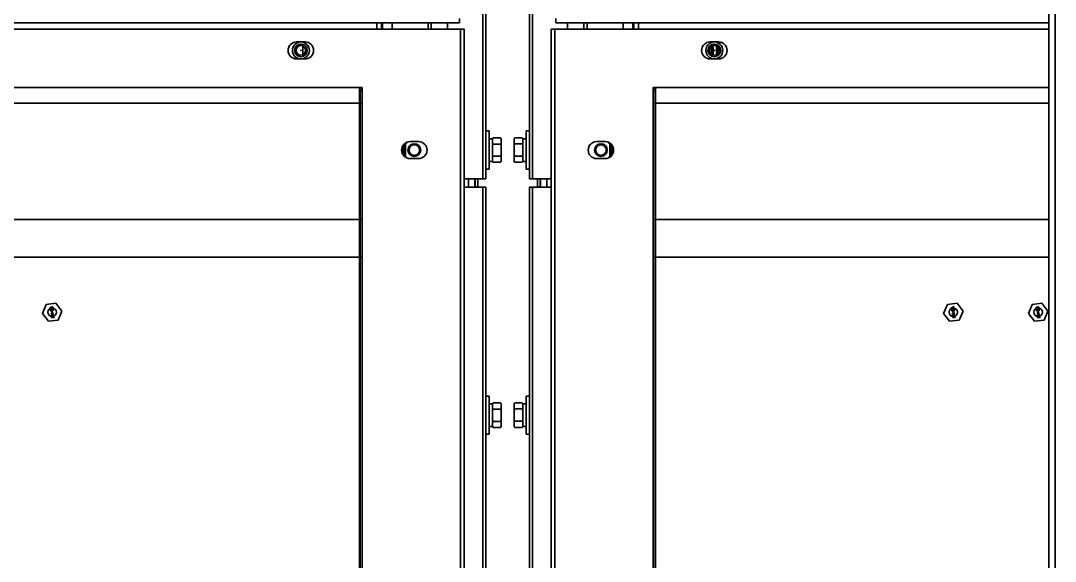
# Model space of a CAD drawing. Header units: millimetres. Extents: x 32496 to 166256, y 3504 to 23939.
# Drawn here: x 49594.7 to 50082.6, y 11801.6 to 12056.6 of the extents above; entities that cross this region are included whole.
import ezdxf

# ---------------------------------------------------------------- set-up
doc = ezdxf.new("R2010")
doc.units = ezdxf.units.MM
doc.layers.get('0').update_dxf_attribs({"lineweight": 35})

msp = doc.modelspace()

# ---------------------------------------------------------------- linework, layer by layer
at = {"linetype": 'Continuous'}
for p, q in [((50079.64, 13391.575), (50079.64, 10882.575)), ((50082.64, 13391.575), (50082.64, 10882.575)), ((49812.64, 11982.075), (49812.64, 12994.175)), ((49836.04, 12994.175), (49836.04, 11982.075)), ((49814.04, 12117.93), (49814.04, 11982.075)), ((49834.64, 11982.075), (49834.64, 12117.944)), ((49801.64, 12055.575), (49801.64, 12057.575)), ((49847.04, 12057.575), (49847.04, 12055.575)), ((49089.84, 12052.575), (49803.84, 12052.575)), ((49092.04, 12055.575), (49801.64, 12055.575)), ((49762.64, 12052.575), (49762.64, 12055.575)), ((49764.84, 12055.575), (49764.84, 12052.575)), ((49765.34, 12052.575), (49765.34, 12055.575)), ((49769.84, 12055.575), (49769.84, 12052.575)), ((49786.84, 12052.575), (49786.84, 12055.575)), ((49788.34, 12055.575), (49788.34, 12052.575)), ((49796.04, 12052.575), (49796.04, 12055.575)), ((49802.14, 11269.575), (49802.14, 12052.575)), ((49803.84, 12052.575), (49803.84, 11269.575)), ((49844.84, 12052.575), (50079.64, 12052.575)), ((49844.84, 11269.575), (49844.84, 12052.575)), ((49846.54, 12052.575), (49846.54, 11269.575)), ((49847.04, 12055.575), (50079.64, 12055.575)), ((49852.64, 12055.575), (49852.64, 12052.575)), ((49860.34, 12052.575), (49860.34, 12055.575)), ((49861.84, 12055.575), (49861.84, 12052.575)), ((49878.84, 12052.575), (49878.84, 12055.575)), ((49883.34, 12055.575), (49883.34, 12052.575)), ((49883.84, 12052.575), (49883.84, 12055.575)), ((49886.04, 12055.575), (49886.04, 12052.575)), ((49728.84, 12046.575), (49724.84, 12046.575)), ((49725.775, 12045.296), (49725.704, 12045.343)), ((49725.766, 12045.372), (49725.775, 12045.348)), ((49725.775, 12045.348), (49725.802, 12045.309)), ((49725.802, 12045.296), (49725.775, 12045.296)), ((49725.802, 12045.309), (49725.802, 12045.296)), ((49726.278, 12045.438), (49726.364, 12045.438)), ((49726.295, 12045.385), (49726.278, 12045.438)), ((49726.347, 12045.314), (49726.295, 12045.385)), ((49726.433, 12045.261), (49726.347, 12045.314)), ((49726.364, 12045.438), (49726.399, 12045.385)), ((49726.399, 12045.385), (49726.45, 12045.349)), ((49726.52, 12045.243), (49726.433, 12045.261)), ((49726.45, 12045.349), (49726.502, 12045.332)), ((49726.589, 12045.544), (49726.502, 12045.544)), ((49726.502, 12045.332), (49726.606, 12045.332)), ((49726.589, 12045.243), (49726.52, 12045.243)), ((49726.675, 12045.561), (49726.589, 12045.544)), ((49726.675, 12045.261), (49726.589, 12045.243)), ((49726.606, 12045.332), (49726.658, 12045.349)), ((49726.658, 12045.349), (49726.71, 12045.385)), ((49726.762, 12045.314), (49726.675, 12045.261)), ((49726.71, 12045.385), (49726.744, 12045.438)), ((49726.744, 12045.438), (49726.762, 12045.491)), ((49726.762, 12045.491), (49726.775, 12045.57)), ((49726.814, 12045.385), (49726.762, 12045.314)), ((49726.848, 12045.473), (49726.814, 12045.385)), ((49726.862, 12045.573), (49726.848, 12045.473)), ((49727.004, 12045.244), (49727.004, 12045.561)), ((49727.159, 12045.244), (49727.004, 12045.244)), ((49727.107, 12045.552), (49727.108, 12045.42)), ((49727.108, 12045.42), (49727.155, 12045.548)), ((49727.263, 12045.539), (49727.159, 12045.244)), ((49727.678, 12045.244), (49727.601, 12045.466)), ((49727.834, 12045.244), (49727.678, 12045.244)), ((49727.726, 12045.432), (49727.73, 12045.421)), ((49727.73, 12045.421), (49727.73, 12045.431)), ((49727.82, 12040.553), (49727.82, 12044.598)), ((49727.834, 12045.404), (49727.834, 12045.244)), ((49923.84, 12046.575), (49919.84, 12046.575)), ((49920.566, 12040.729), (49920.566, 12044.422)), ((49920.775, 12045.296), (49920.704, 12045.343)), ((49920.766, 12045.372), (49920.775, 12045.348)), ((49920.775, 12045.348), (49920.802, 12045.309)), ((49920.802, 12045.296), (49920.775, 12045.296)), ((49920.802, 12045.309), (49920.802, 12045.296)), ((49921.273, 12044.749), (49921.273, 12040.402)), ((49921.278, 12045.438), (49921.364, 12045.438)), ((49921.295, 12045.385), (49921.278, 12045.438)), ((49921.347, 12045.314), (49921.295, 12045.385)), ((49921.433, 12045.261), (49921.347, 12045.314)), ((49921.364, 12045.438), (49921.399, 12045.385)), ((49921.399, 12045.385), (49921.45, 12045.349)), ((49921.52, 12045.243), (49921.433, 12045.261)), ((49921.45, 12045.349), (49921.502, 12045.332)), ((49921.589, 12045.544), (49921.502, 12045.544)), ((49921.502, 12045.332), (49921.606, 12045.332)), ((49921.589, 12045.243), (49921.52, 12045.243)), ((49921.675, 12045.561), (49921.589, 12045.544)), ((49921.675, 12045.261), (49921.589, 12045.243)), ((49921.606, 12045.332), (49921.658, 12045.349)), ((49921.658, 12045.349), (49921.71, 12045.385)), ((49921.762, 12045.314), (49921.675, 12045.261)), ((49921.71, 12045.385), (49921.744, 12045.438)), ((49921.744, 12045.438), (49921.762, 12045.491)), ((49921.762, 12045.491), (49921.775, 12045.57)), ((49921.814, 12045.385), (49921.762, 12045.314)), ((49921.848, 12045.473), (49921.814, 12045.385)), ((49921.862, 12045.573), (49921.848, 12045.473)), ((49922.004, 12045.244), (49922.004, 12045.561)), ((49922.159, 12045.244), (49922.004, 12045.244)), ((49922.107, 12045.552), (49922.108, 12045.42)), ((49922.108, 12045.42), (49922.155, 12045.548)), ((49922.263, 12045.539), (49922.159, 12045.244)), ((49922.678, 12045.244), (49922.601, 12045.466)), ((49922.834, 12045.244), (49922.678, 12045.244)), ((49922.726, 12045.432), (49922.73, 12045.421)), ((49922.73, 12045.421), (49922.73, 12045.431)), ((49922.808, 12040.548), (49922.808, 12044.603)), ((49922.834, 12045.404), (49922.834, 12045.244)), ((49922.95, 12044.523), (49922.95, 12040.628)), ((49923.335, 12044.244), (49923.335, 12040.907)), ((49724.84, 12038.575), (49728.84, 12038.575)), ((49919.84, 12038.575), (49923.84, 12038.575)), ((49139.14, 12025.075), (49754.54, 12025.075)), ((49754.54, 12025.075), (49755.74, 12025.075)), ((49754.54, 11555.075), (49754.54, 12025.075)), ((49755.74, 12023.876), (49754.74, 12023.876)), ((49754.74, 11555.075), (49754.74, 12023.875)), ((49755.74, 12025.075), (49755.74, 12023.875)), ((49755.74, 11555.075), (49755.74, 12023.875)), ((49892.94, 12025.075), (49894.14, 12025.075)), ((49892.94, 12023.875), (49892.94, 12025.075)), ((49893.94, 12023.876), (49892.94, 12023.876)), ((49892.94, 12023.875), (49892.94, 11555.075)), ((49893.94, 11555.075), (49893.94, 12023.875)), ((49894.14, 12025.075), (50079.64, 12025.075)), ((49894.14, 12025.075), (49894.14, 11555.075)), ((49754.54, 12017.753), (49139.14, 12017.753)), ((49755.74, 12017.753), (49754.74, 12017.753)), ((49893.94, 12017.753), (49892.94, 12017.753)), ((50079.64, 12017.753), (49894.14, 12017.753)), ((49754.74, 12005.075), (49754.54, 12005.075)), ((49754.54, 12005.075), (49754.74, 12005.075)), ((49754.74, 12004.875), (49754.54, 12004.875)), ((49814.04, 12004.575), (49815.64, 12004.575)), ((49815.64, 11986.575), (49815.64, 12004.575)), ((49834.64, 12004.575), (49833.04, 12004.575)), ((49833.04, 12004.575), (49833.04, 11986.575)), ((49894.14, 12005.075), (49893.94, 12005.075)), ((49894.14, 12005.075), (49893.94, 12005.075)), ((49894.14, 12004.875), (49893.94, 12004.875)), ((49775.721, 11998.559), (49775.69, 11998.568)), ((49775.721, 11998.559), (49776.141, 11998.288)), ((49782.34, 11999.575), (49778.34, 11999.575)), ((49815.64, 12000.925), (49817.24, 12000.925)), ((49817.24, 12001.049), (49817.511, 12001.32)), ((49817.24, 11990.102), (49817.24, 12001.049)), ((49817.54, 12001.349), (49820.94, 12001.349)), ((49821.24, 12001.049), (49820.969, 12001.32)), ((49821.24, 11990.102), (49821.24, 12001.049)), ((49827.44, 12001.049), (49827.74, 12001.349)), ((49827.44, 11990.102), (49827.44, 12001.049)), ((49831.14, 12001.349), (49827.74, 12001.349)), ((49831.14, 11998.462), (49827.74, 11998.462)), ((49831.44, 12001.049), (49831.14, 12001.349)), ((49831.44, 11990.102), (49831.44, 12001.049)), ((49833.04, 12000.925), (49831.44, 12000.925)), ((49870.34, 11999.575), (49866.34, 11999.575)), ((49872.538, 11998.288), (49872.958, 11998.559)), ((49872.99, 11998.568), (49872.958, 11998.559)), ((49894.14, 11999.075), (49893.94, 11999.075)), ((49774.59, 11996.938), (49774.59, 11994.213)), ((49774.717, 11996.356), (49774.616, 11996.467)), ((49774.616, 11994.684), (49774.717, 11994.795)), ((49774.755, 11995.575), (49774.755, 11995.582)), ((49775.56, 11998.312), (49775.641, 11998.288)), ((49775.562, 11997.836), (49775.562, 11993.315)), ((49776.141, 11998.288), (49775.641, 11998.288)), ((49775.641, 11992.863), (49775.641, 11998.288)), ((49776.141, 11998.288), (49776.141, 11992.863)), ((49817.54, 11998.418), (49820.94, 11998.418)), ((49873.038, 11998.288), (49872.538, 11998.288)), ((49872.538, 11992.863), (49872.538, 11998.288)), ((49873.038, 11998.288), (49873.12, 11998.312)), ((49873.038, 11998.288), (49873.038, 11992.863)), ((49873.117, 11993.315), (49873.117, 11997.836)), ((49873.925, 11995.575), (49873.925, 11995.569)), ((49874.063, 11996.467), (49873.963, 11996.356)), ((49873.963, 11994.795), (49874.063, 11994.684)), ((49874.09, 11994.213), (49874.09, 11996.938)), ((49775.641, 11992.863), (49775.56, 11992.839)), ((49775.641, 11992.863), (49776.141, 11992.863)), ((49775.689, 11992.583), (49775.721, 11992.592)), ((49776.141, 11992.863), (49775.721, 11992.592)), ((49778.34, 11991.575), (49782.34, 11991.575)), ((49815.64, 11990.225), (49817.24, 11990.225)), ((49817.24, 11990.102), (49817.511, 11989.831)), ((49817.54, 11989.802), (49817.511, 11989.831)), ((49817.54, 11992.644), (49820.94, 11992.644)), ((49817.54, 11989.802), (49820.94, 11989.802)), ((49820.94, 11989.802), (49820.969, 11989.831)), ((49821.24, 11990.102), (49820.969, 11989.831)), ((49827.44, 11990.102), (49827.74, 11989.802)), ((49831.14, 11992.689), (49827.74, 11992.689)), ((49831.14, 11989.802), (49827.74, 11989.802)), ((49831.44, 11990.102), (49831.14, 11989.802)), ((49833.04, 11990.225), (49831.44, 11990.225)), ((49866.34, 11991.575), (49870.34, 11991.575)), ((49872.538, 11992.863), (49873.038, 11992.863)), ((49872.958, 11992.592), (49872.538, 11992.863)), ((49872.958, 11992.592), (49872.99, 11992.583)), ((49873.12, 11992.839), (49873.038, 11992.863)), ((49814.04, 11986.575), (49815.64, 11986.575)), ((49834.64, 11986.575), (49833.04, 11986.575)), ((49803.84, 11982.075), (49814.04, 11982.075)), ((49805.84, 11978.075), (49805.84, 11982.075)), ((49808.84, 11982.075), (49808.84, 11978.075)), ((49809.04, 11982.075), (49809.04, 11978.275)), ((49810.24, 11982.075), (49810.24, 11978.275)), ((49834.64, 11982.075), (49844.84, 11982.075)), ((49838.44, 11978.275), (49838.44, 11982.075)), ((49839.64, 11978.275), (49839.64, 11982.075)), ((49839.84, 11978.075), (49839.84, 11982.075)), ((49842.84, 11982.075), (49842.84, 11978.075)), ((49803.84, 11978.075), (49814.04, 11978.075)), ((49810.24, 11978.275), (49809.04, 11978.275)), ((49812.64, 11264.075), (49812.64, 11978.075)), ((49814.04, 11978.075), (49814.04, 11873.194)), ((49834.64, 11978.075), (49844.84, 11978.075)), ((49834.64, 11873.206), (49834.64, 11978.075)), ((49836.04, 11978.075), (49836.04, 11264.075)), ((49838.44, 11978.275), (49839.64, 11978.275)), ((49139.14, 11962.753), (49754.54, 11962.753)), ((49754.74, 11962.753), (49755.74, 11962.753)), ((49892.94, 11962.753), (49893.94, 11962.753)), ((49894.14, 11962.753), (50079.64, 11962.753)), ((49754.54, 11945.075), (49139.14, 11945.075)), ((49755.74, 11945.075), (49754.74, 11945.075)), ((49893.94, 11945.075), (49892.94, 11945.075)), ((50079.64, 11945.075), (49894.14, 11945.075)), ((49894.14, 11944.075), (49893.94, 11944.075)), ((49604.957, 11918.498), (49606.748, 11922.755)), ((49611.331, 11923.333), (49606.748, 11922.755)), ((49608.629, 11921.506), (49608.755, 11921.522)), ((49608.735, 11920.662), (49608.629, 11921.506)), ((49609.394, 11920.745), (49608.735, 11920.662)), ((49608.755, 11921.522), (49608.846, 11920.802)), ((49608.846, 11920.802), (49609.251, 11920.853)), ((49608.94, 11920.461), (49608.852, 11920.349)), ((49609.039, 11920.499), (49608.94, 11920.461)), ((49609.039, 11920.499), (49609.089, 11920.505)), ((49609.194, 11920.493), (49609.089, 11920.505)), ((49609.11, 11921.365), (49609.1, 11921.237)), ((49609.119, 11921.089), (49609.1, 11921.237)), ((49609.17, 11921.498), (49609.11, 11921.365)), ((49609.119, 11921.089), (49609.16, 11920.968)), ((49609.16, 11920.968), (49609.251, 11920.853)), ((49609.262, 11921.585), (49609.17, 11921.498)), ((49609.276, 11920.453), (49609.194, 11920.493)), ((49609.227, 11921.253), (49609.24, 11921.356)), ((49609.227, 11921.253), (49609.245, 11921.105)), ((49609.24, 11921.356), (49609.281, 11921.437)), ((49609.283, 11921.009), (49609.245, 11921.105)), ((49609.382, 11921.651), (49609.262, 11921.585)), ((49609.911, 11919.903), (49609.276, 11920.453)), ((49609.281, 11921.437), (49609.351, 11921.496)), ((49609.372, 11920.919), (49609.283, 11921.009)), ((49609.351, 11921.496), (49609.423, 11921.53)), ((49609.372, 11920.919), (49609.394, 11920.745)), ((49609.382, 11921.651), (49609.484, 11921.664)), ((49609.474, 11921.537), (49609.423, 11921.53)), ((49609.474, 11921.537), (49609.553, 11921.521)), ((49609.617, 11921.63), (49609.484, 11921.664)), ((49609.553, 11921.521), (49609.635, 11921.481)), ((49609.698, 11920.985), (49609.603, 11920.923)), ((49609.622, 11920.774), (49609.603, 11920.923)), ((49609.727, 11921.569), (49609.617, 11921.63)), ((49609.622, 11920.774), (49609.717, 11920.836)), ((49609.635, 11921.481), (49609.695, 11921.413)), ((49609.695, 11921.413), (49609.733, 11921.317)), ((49609.739, 11921.066), (49609.698, 11920.985)), ((49609.717, 11920.836), (49609.809, 11920.924)), ((49609.819, 11921.454), (49609.727, 11921.569)), ((49609.752, 11921.168), (49609.733, 11921.317)), ((49609.752, 11921.168), (49609.739, 11921.066)), ((49609.809, 11920.924), (49609.869, 11921.057)), ((49609.86, 11921.333), (49609.819, 11921.454)), ((49609.824, 11920.598), (49609.951, 11920.614)), ((49609.911, 11919.903), (49609.824, 11920.598)), ((49609.86, 11921.333), (49609.879, 11921.184)), ((49609.869, 11921.057), (49609.879, 11921.184)), ((49609.951, 11920.614), (49610.063, 11919.721)), ((49611.331, 11923.333), (49614.122, 11919.653)), ((50029.957, 11918.498), (50031.748, 11922.755)), ((50036.331, 11923.333), (50031.748, 11922.755)), ((50033.629, 11921.506), (50033.755, 11921.522)), ((50033.735, 11920.662), (50033.629, 11921.506)), ((50034.394, 11920.745), (50033.735, 11920.662)), ((50033.755, 11921.522), (50033.846, 11920.802)), ((50033.846, 11920.802), (50034.251, 11920.853)), ((50033.94, 11920.461), (50033.852, 11920.349)), ((50034.039, 11920.499), (50033.94, 11920.461)), ((50034.039, 11920.499), (50034.089, 11920.505)), ((50034.194, 11920.493), (50034.089, 11920.505)), ((50034.11, 11921.365), (50034.1, 11921.237)), ((50034.119, 11921.089), (50034.1, 11921.237)), ((50034.17, 11921.498), (50034.11, 11921.365)), ((50034.119, 11921.089), (50034.16, 11920.968)), ((50034.16, 11920.968), (50034.251, 11920.853)), ((50034.262, 11921.585), (50034.17, 11921.498)), ((50034.276, 11920.453), (50034.194, 11920.493)), ((50034.227, 11921.253), (50034.24, 11921.356)), ((50034.227, 11921.253), (50034.245, 11921.105)), ((50034.24, 11921.356), (50034.281, 11921.437)), ((50034.283, 11921.009), (50034.245, 11921.105)), ((50034.382, 11921.651), (50034.262, 11921.585)), ((50034.911, 11919.903), (50034.276, 11920.453)), ((50034.281, 11921.437), (50034.351, 11921.496)), ((50034.372, 11920.919), (50034.283, 11921.009)), ((50034.351, 11921.496), (50034.423, 11921.53)), ((50034.372, 11920.919), (50034.394, 11920.745)), ((50034.382, 11921.651), (50034.484, 11921.664)), ((50034.474, 11921.537), (50034.423, 11921.53)), ((50034.474, 11921.537), (50034.553, 11921.521)), ((50034.617, 11921.63), (50034.484, 11921.664)), ((50034.553, 11921.521), (50034.635, 11921.481)), ((50034.698, 11920.985), (50034.603, 11920.923)), ((50034.622, 11920.774), (50034.603, 11920.923)), ((50034.727, 11921.569), (50034.617, 11921.63)), ((50034.622, 11920.774), (50034.717, 11920.836)), ((50034.635, 11921.481), (50034.695, 11921.413)), ((50034.695, 11921.413), (50034.733, 11921.317)), ((50034.739, 11921.066), (50034.698, 11920.985)), ((50034.717, 11920.836), (50034.809, 11920.924)), ((50034.819, 11921.454), (50034.727, 11921.569)), ((50034.752, 11921.168), (50034.733, 11921.317)), ((50034.752, 11921.168), (50034.739, 11921.066)), ((50034.809, 11920.924), (50034.869, 11921.057)), ((50034.86, 11921.333), (50034.819, 11921.454)), ((50034.824, 11920.598), (50034.951, 11920.614)), ((50034.911, 11919.903), (50034.824, 11920.598)), ((50034.86, 11921.333), (50034.879, 11921.184)), ((50034.869, 11921.057), (50034.879, 11921.184)), ((50034.951, 11920.614), (50035.063, 11919.721)), ((50036.331, 11923.333), (50039.122, 11919.653)), ((50069.957, 11918.498), (50071.748, 11922.755)), ((50076.331, 11923.333), (50071.748, 11922.755)), ((50073.629, 11921.506), (50073.755, 11921.522)), ((50073.735, 11920.662), (50073.629, 11921.506)), ((50074.394, 11920.745), (50073.735, 11920.662)), ((50073.755, 11921.522), (50073.846, 11920.802)), ((50073.846, 11920.802), (50074.251, 11920.853)), ((50073.94, 11920.461), (50073.852, 11920.349)), ((50074.039, 11920.499), (50073.94, 11920.461)), ((50074.039, 11920.499), (50074.089, 11920.505)), ((50074.194, 11920.493), (50074.089, 11920.505)), ((50074.11, 11921.365), (50074.1, 11921.237)), ((50074.119, 11921.089), (50074.1, 11921.237)), ((50074.17, 11921.498), (50074.11, 11921.365)), ((50074.119, 11921.089), (50074.16, 11920.968)), ((50074.16, 11920.968), (50074.251, 11920.853)), ((50074.262, 11921.585), (50074.17, 11921.498)), ((50074.276, 11920.453), (50074.194, 11920.493)), ((50074.227, 11921.253), (50074.24, 11921.356)), ((50074.227, 11921.253), (50074.245, 11921.105)), ((50074.24, 11921.356), (50074.281, 11921.437)), ((50074.283, 11921.009), (50074.245, 11921.105)), ((50074.382, 11921.651), (50074.262, 11921.585)), ((50074.911, 11919.903), (50074.276, 11920.453)), ((50074.281, 11921.437), (50074.351, 11921.496)), ((50074.372, 11920.919), (50074.283, 11921.009)), ((50074.351, 11921.496), (50074.423, 11921.53)), ((50074.372, 11920.919), (50074.394, 11920.745)), ((50074.382, 11921.651), (50074.484, 11921.664)), ((50074.474, 11921.537), (50074.423, 11921.53)), ((50074.474, 11921.537), (50074.553, 11921.521)), ((50074.617, 11921.63), (50074.484, 11921.664)), ((50074.553, 11921.521), (50074.635, 11921.481)), ((50074.698, 11920.985), (50074.603, 11920.923)), ((50074.622, 11920.774), (50074.603, 11920.923)), ((50074.727, 11921.569), (50074.617, 11921.63)), ((50074.622, 11920.774), (50074.717, 11920.836)), ((50074.635, 11921.481), (50074.695, 11921.413)), ((50074.695, 11921.413), (50074.733, 11921.317)), ((50074.739, 11921.066), (50074.698, 11920.985)), ((50074.717, 11920.836), (50074.809, 11920.924)), ((50074.819, 11921.454), (50074.727, 11921.569)), ((50074.752, 11921.168), (50074.733, 11921.317)), ((50074.752, 11921.168), (50074.739, 11921.066)), ((50074.809, 11920.924), (50074.869, 11921.057)), ((50074.86, 11921.333), (50074.819, 11921.454)), ((50074.824, 11920.598), (50074.951, 11920.614)), ((50074.911, 11919.903), (50074.824, 11920.598)), ((50074.86, 11921.333), (50074.879, 11921.184)), ((50074.869, 11921.057), (50074.879, 11921.184)), ((50074.951, 11920.614), (50075.063, 11919.721)), ((50076.331, 11923.333), (50079.122, 11919.653)), ((49607.749, 11914.818), (49604.957, 11918.498)), ((49608.814, 11920.244), (49608.807, 11920.092)), ((49608.819, 11919.993), (49608.807, 11920.092)), ((49608.852, 11920.349), (49608.814, 11920.244)), ((49608.819, 11919.993), (49608.867, 11919.822)), ((49608.867, 11919.822), (49608.93, 11919.729)), ((49608.93, 11919.729), (49609.044, 11919.643)), ((49608.937, 11920.083), (49608.946, 11920.21)), ((49608.937, 11920.083), (49608.949, 11919.984)), ((49608.946, 11920.21), (49608.988, 11920.291)), ((49608.99, 11919.863), (49608.949, 11919.984)), ((49608.988, 11920.291), (49609.057, 11920.35)), ((49609.05, 11919.795), (49608.99, 11919.863)), ((49608.998, 11918.579), (49609.682, 11918.665)), ((49609.016, 11918.43), (49608.998, 11918.579)), ((49609.016, 11918.43), (49609.775, 11917.921)), ((49609.044, 11919.643), (49609.148, 11919.631)), ((49609.132, 11919.755), (49609.05, 11919.795)), ((49609.108, 11920.357), (49609.057, 11920.35)), ((49609.108, 11920.357), (49609.216, 11920.32)), ((49609.116, 11917.636), (49610.307, 11917.786)), ((49609.145, 11917.413), (49609.116, 11917.636)), ((49609.132, 11919.755), (49609.148, 11919.631)), ((49609.145, 11917.413), (49610.255, 11917.175)), ((49609.216, 11920.32), (49609.937, 11919.705)), ((49609.7, 11918.516), (49609.219, 11918.456)), ((49609.753, 11918.095), (49609.219, 11918.456)), ((49610.255, 11917.175), (49609.238, 11916.669)), ((49609.266, 11916.446), (49609.238, 11916.669)), ((49610.457, 11916.596), (49609.266, 11916.446)), ((49609.271, 11919.268), (49609.448, 11919.291)), ((49609.277, 11919.219), (49609.271, 11919.268)), ((49609.455, 11919.241), (49609.277, 11919.219)), ((49609.328, 11919.427), (49609.306, 11919.399)), ((49609.306, 11919.399), (49609.448, 11919.291)), ((49609.499, 11919.297), (49609.328, 11919.427)), ((49609.455, 11919.241), (49609.344, 11919.101)), ((49609.344, 11919.101), (49609.372, 11919.08)), ((49609.372, 11919.08), (49609.505, 11919.248)), ((49610.326, 11917.637), (49609.388, 11917.519)), ((49610.369, 11917.29), (49609.388, 11917.519)), ((49609.632, 11919.465), (49609.499, 11919.297)), ((49609.501, 11916.626), (49610.395, 11917.092)), ((49609.501, 11916.626), (49610.438, 11916.745)), ((49609.505, 11919.248), (49609.676, 11919.118)), ((49609.55, 11919.304), (49609.661, 11919.443)), ((49609.55, 11919.304), (49609.727, 11919.326)), ((49609.733, 11919.276), (49609.556, 11919.254)), ((49609.698, 11919.146), (49609.556, 11919.254)), ((49609.661, 11919.443), (49609.632, 11919.465)), ((49609.65, 11918.913), (49609.802, 11918.932)), ((49609.682, 11918.665), (49609.65, 11918.913)), ((49609.676, 11919.118), (49609.698, 11919.146)), ((49609.753, 11918.095), (49609.7, 11918.516)), ((49609.727, 11919.326), (49609.733, 11919.276)), ((49609.927, 11917.94), (49609.775, 11917.921)), ((49609.802, 11918.932), (49609.834, 11918.684)), ((49609.834, 11918.684), (49610.188, 11918.729)), ((49610.207, 11918.58), (49609.852, 11918.535)), ((49609.852, 11918.535), (49609.927, 11917.94)), ((49610.063, 11919.721), (49609.937, 11919.705)), ((49610.188, 11918.729), (49610.207, 11918.58)), ((49610.307, 11917.786), (49610.326, 11917.637)), ((49610.369, 11917.29), (49610.395, 11917.092)), ((49610.438, 11916.745), (49610.457, 11916.596)), ((49614.122, 11919.653), (49612.331, 11915.396)), ((50032.749, 11914.818), (50029.957, 11918.498)), ((50033.814, 11920.244), (50033.807, 11920.092)), ((50033.819, 11919.993), (50033.807, 11920.092)), ((50033.852, 11920.349), (50033.814, 11920.244)), ((50033.819, 11919.993), (50033.867, 11919.822)), ((50033.867, 11919.822), (50033.93, 11919.729)), ((50033.93, 11919.729), (50034.044, 11919.643)), ((50033.937, 11920.083), (50033.946, 11920.21)), ((50033.937, 11920.083), (50033.949, 11919.984)), ((50033.946, 11920.21), (50033.988, 11920.291)), ((50033.99, 11919.863), (50033.949, 11919.984)), ((50033.988, 11920.291), (50034.057, 11920.35)), ((50034.05, 11919.795), (50033.99, 11919.863)), ((50033.998, 11918.579), (50034.682, 11918.665)), ((50034.016, 11918.43), (50033.998, 11918.579)), ((50034.016, 11918.43), (50034.775, 11917.921)), ((50034.044, 11919.643), (50034.148, 11919.631)), ((50034.132, 11919.755), (50034.05, 11919.795)), ((50034.108, 11920.357), (50034.057, 11920.35)), ((50034.108, 11920.357), (50034.216, 11920.32)), ((50034.116, 11917.636), (50035.307, 11917.786)), ((50034.145, 11917.413), (50034.116, 11917.636)), ((50034.132, 11919.755), (50034.148, 11919.631)), ((50034.145, 11917.413), (50035.255, 11917.175)), ((50034.216, 11920.32), (50034.937, 11919.705)), ((50034.7, 11918.516), (50034.219, 11918.456)), ((50034.753, 11918.095), (50034.219, 11918.456)), ((50035.255, 11917.175), (50034.238, 11916.669)), ((50034.266, 11916.446), (50034.238, 11916.669)), ((50035.457, 11916.596), (50034.266, 11916.446)), ((50034.271, 11919.268), (50034.448, 11919.291)), ((50034.277, 11919.219), (50034.271, 11919.268)), ((50034.455, 11919.241), (50034.277, 11919.219)), ((50034.328, 11919.427), (50034.306, 11919.399)), ((50034.306, 11919.399), (50034.448, 11919.291)), ((50034.499, 11919.297), (50034.328, 11919.427)), ((50034.455, 11919.241), (50034.344, 11919.101)), ((50034.344, 11919.101), (50034.372, 11919.08)), ((50034.372, 11919.08), (50034.505, 11919.248)), ((50035.326, 11917.637), (50034.388, 11917.519)), ((50035.369, 11917.29), (50034.388, 11917.519)), ((50034.632, 11919.465), (50034.499, 11919.297)), ((50034.501, 11916.626), (50035.395, 11917.092)), ((50034.501, 11916.626), (50035.438, 11916.745)), ((50034.505, 11919.248), (50034.676, 11919.118)), ((50034.55, 11919.304), (50034.661, 11919.443)), ((50034.55, 11919.304), (50034.727, 11919.326)), ((50034.733, 11919.276), (50034.556, 11919.254)), ((50034.698, 11919.146), (50034.556, 11919.254)), ((50034.661, 11919.443), (50034.632, 11919.465)), ((50034.65, 11918.913), (50034.802, 11918.932)), ((50034.682, 11918.665), (50034.65, 11918.913)), ((50034.676, 11919.118), (50034.698, 11919.146)), ((50034.753, 11918.095), (50034.7, 11918.516)), ((50034.727, 11919.326), (50034.733, 11919.276)), ((50034.927, 11917.94), (50034.775, 11917.921)), ((50034.802, 11918.932), (50034.834, 11918.684)), ((50034.834, 11918.684), (50035.188, 11918.729)), ((50035.207, 11918.58), (50034.852, 11918.535)), ((50034.852, 11918.535), (50034.927, 11917.94)), ((50035.063, 11919.721), (50034.937, 11919.705)), ((50035.188, 11918.729), (50035.207, 11918.58)), ((50035.307, 11917.786), (50035.326, 11917.637)), ((50035.369, 11917.29), (50035.395, 11917.092)), ((50035.438, 11916.745), (50035.457, 11916.596)), ((50039.122, 11919.653), (50037.331, 11915.396)), ((50072.749, 11914.818), (50069.957, 11918.498)), ((50073.814, 11920.244), (50073.807, 11920.092)), ((50073.819, 11919.993), (50073.807, 11920.092)), ((50073.852, 11920.349), (50073.814, 11920.244)), ((50073.819, 11919.993), (50073.867, 11919.822)), ((50073.867, 11919.822), (50073.93, 11919.729)), ((50073.93, 11919.729), (50074.044, 11919.643)), ((50073.937, 11920.083), (50073.946, 11920.21)), ((50073.937, 11920.083), (50073.949, 11919.984)), ((50073.946, 11920.21), (50073.988, 11920.291)), ((50073.99, 11919.863), (50073.949, 11919.984)), ((50073.988, 11920.291), (50074.057, 11920.35)), ((50074.05, 11919.795), (50073.99, 11919.863)), ((50073.998, 11918.579), (50074.682, 11918.665)), ((50074.016, 11918.43), (50073.998, 11918.579)), ((50074.016, 11918.43), (50074.775, 11917.921)), ((50074.044, 11919.643), (50074.148, 11919.631)), ((50074.132, 11919.755), (50074.05, 11919.795)), ((50074.108, 11920.357), (50074.057, 11920.35)), ((50074.108, 11920.357), (50074.216, 11920.32)), ((50074.116, 11917.636), (50075.307, 11917.786)), ((50074.145, 11917.413), (50074.116, 11917.636)), ((50074.132, 11919.755), (50074.148, 11919.631)), ((50074.145, 11917.413), (50075.255, 11917.175)), ((50074.216, 11920.32), (50074.937, 11919.705)), ((50074.7, 11918.516), (50074.219, 11918.456)), ((50074.753, 11918.095), (50074.219, 11918.456)), ((50075.255, 11917.175), (50074.238, 11916.669)), ((50074.266, 11916.446), (50074.238, 11916.669)), ((50075.457, 11916.596), (50074.266, 11916.446)), ((50074.271, 11919.268), (50074.448, 11919.291)), ((50074.277, 11919.219), (50074.271, 11919.268)), ((50074.455, 11919.241), (50074.277, 11919.219)), ((50074.328, 11919.427), (50074.306, 11919.399)), ((50074.306, 11919.399), (50074.448, 11919.291)), ((50074.499, 11919.297), (50074.328, 11919.427)), ((50074.455, 11919.241), (50074.344, 11919.101)), ((50074.344, 11919.101), (50074.372, 11919.08)), ((50074.372, 11919.08), (50074.505, 11919.248)), ((50075.326, 11917.637), (50074.388, 11917.519)), ((50075.369, 11917.29), (50074.388, 11917.519)), ((50074.632, 11919.465), (50074.499, 11919.297)), ((50074.501, 11916.626), (50075.395, 11917.092)), ((50074.501, 11916.626), (50075.438, 11916.745)), ((50074.505, 11919.248), (50074.676, 11919.118)), ((50074.55, 11919.304), (50074.661, 11919.443)), ((50074.55, 11919.304), (50074.727, 11919.326)), ((50074.733, 11919.276), (50074.556, 11919.254)), ((50074.698, 11919.146), (50074.556, 11919.254)), ((50074.661, 11919.443), (50074.632, 11919.465)), ((50074.65, 11918.913), (50074.802, 11918.932)), ((50074.682, 11918.665), (50074.65, 11918.913)), ((50074.676, 11919.118), (50074.698, 11919.146)), ((50074.753, 11918.095), (50074.7, 11918.516)), ((50074.727, 11919.326), (50074.733, 11919.276)), ((50074.927, 11917.94), (50074.775, 11917.921)), ((50074.802, 11918.932), (50074.834, 11918.684)), ((50074.834, 11918.684), (50075.188, 11918.729)), ((50075.207, 11918.58), (50074.852, 11918.535)), ((50074.852, 11918.535), (50074.927, 11917.94)), ((50075.063, 11919.721), (50074.937, 11919.705)), ((50075.188, 11918.729), (50075.207, 11918.58)), ((50075.307, 11917.786), (50075.326, 11917.637)), ((50075.369, 11917.29), (50075.395, 11917.092)), ((50075.438, 11916.745), (50075.457, 11916.596)), ((50079.122, 11919.653), (50077.331, 11915.396)), ((49607.749, 11914.818), (49612.331, 11915.396)), ((50032.749, 11914.818), (50037.331, 11915.396)), ((50072.749, 11914.818), (50077.331, 11915.396)), ((49754.54, 11898.986), (49754.74, 11898.986)), ((49754.54, 11897.947), (49754.74, 11897.947)), ((49893.94, 11898.986), (49894.14, 11898.986)), ((49893.94, 11897.947), (49894.14, 11897.947)), ((49814.04, 11879.575), (49815.64, 11879.575)), ((49815.64, 11861.575), (49815.64, 11879.575)), ((49834.64, 11879.575), (49833.04, 11879.575)), ((49833.04, 11879.575), (49833.04, 11861.575)), ((49814.04, 11873.194), (49814.04, 11867.93)), ((49815.64, 11875.925), (49817.24, 11875.925)), ((49817.24, 11876.049), (49817.511, 11876.32)), ((49817.24, 11865.102), (49817.24, 11876.049)), ((49817.54, 11876.349), (49820.94, 11876.349)), ((49817.54, 11873.418), (49820.94, 11873.418)), ((49821.24, 11876.049), (49820.969, 11876.32)), ((49821.24, 11865.102), (49821.24, 11876.049)), ((49827.44, 11876.049), (49827.74, 11876.349)), ((49827.44, 11865.102), (49827.44, 11876.049)), ((49831.14, 11876.349), (49827.74, 11876.349)), ((49831.14, 11873.462), (49827.74, 11873.462)), ((49831.44, 11876.049), (49831.14, 11876.349)), ((49831.44, 11865.102), (49831.44, 11876.049)), ((49833.04, 11875.925), (49831.44, 11875.925)), ((49834.64, 11867.944), (49834.64, 11873.206)), ((49814.04, 11867.93), (49814.04, 11623.194)), ((49817.54, 11867.644), (49820.94, 11867.644)), ((49831.14, 11867.689), (49827.74, 11867.689)), ((49834.64, 11623.206), (49834.64, 11867.944)), ((49815.64, 11865.225), (49817.24, 11865.225)), ((49817.24, 11865.102), (49817.511, 11864.831)), ((49817.54, 11864.802), (49817.511, 11864.831)), ((49817.54, 11864.802), (49820.94, 11864.802)), ((49820.94, 11864.802), (49820.969, 11864.831)), ((49821.24, 11865.102), (49820.969, 11864.831)), ((49827.44, 11865.102), (49827.74, 11864.802)), ((49831.14, 11864.802), (49827.74, 11864.802)), ((49831.44, 11865.102), (49831.14, 11864.802)), ((49833.04, 11865.225), (49831.44, 11865.225)), ((49814.04, 11861.575), (49815.64, 11861.575)), ((49834.64, 11861.575), (49833.04, 11861.575))]:
    msp.add_line(p, q, dxfattribs=at)
for points in [[(49774.717, 11996.356), (49774.683, 11996.393), (49774.65, 11996.43), (49774.616, 11996.467)], [(49774.616, 11994.684), (49774.65, 11994.721), (49774.683, 11994.758), (49774.717, 11994.795)], [(49874.063, 11996.467), (49874.03, 11996.43), (49873.996, 11996.393), (49873.963, 11996.356)], [(49873.963, 11994.795), (49873.996, 11994.758), (49874.03, 11994.721), (49874.063, 11994.684)]]:
    msp.add_lwpolyline(points, dxfattribs=at)
for centre, radius in [((49726.84, 12042.575), 4), ((49726.84, 12042.575), 3), ((49726.84, 12042.575), 2.25), ((49726.84, 12042.575), 0.1), ((49921.84, 12042.575), 4), ((49921.84, 12042.575), 3), ((49921.84, 12042.575), 2.25), ((49921.84, 12042.575), 0.1), ((49780.34, 11995.575), 3), ((49868.34, 11995.575), 3), ((49780.34, 11995.575), 2.5), ((49868.34, 11995.575), 2.5), ((49609.54, 11919.075), 2), ((50034.54, 11919.075), 2), ((50074.54, 11919.075), 2)]:
    msp.add_circle(centre, radius, dxfattribs=at)
for centre, radius, start, end in [((49724.84, 12042.575), 4, 90, 270), ((49728.84, 12042.575), 4, 270, 90), ((49919.84, 12042.575), 4, 90, 270), ((49923.84, 12042.575), 4, 270, 90), ((49754.54, 12023.875), 1.2, 0, 90), ((49754.54, 12023.875), 0.2, 0, 90), ((49894.14, 12023.875), 1.2, 90, 180), ((49894.14, 12023.875), 0.2, 90, 180), ((49778.34, 11995.575), 4, 90, 270), ((49776.069, 11998.32), 0.509, 163.91946, 180.8578), ((49780.34, 11995.575), 5.499, 145.89281, 147.13569), ((49780.34, 11995.575), 4.999, 130.34481, 147.13569), ((49782.34, 11995.575), 4, 270, 90), ((49820.055, 11998.758), 3.607, 140.8641, 141.28972), ((49821.376, 11997.57), 5.384, 135.43477, 135.87545), ((49817.102, 11997.569), 5.386, 44.12457, 44.56524), ((49818.426, 11998.759), 3.606, 38.71028, 39.13391), ((49828.681, 11998.774), 3.556, 39.13644, 39.50078), ((49866.34, 11995.575), 4, 90, 270), ((49870.34, 11995.575), 4, 270, 90), ((49868.34, 11995.575), 4.999, 32.86431, 49.65844), ((49868.34, 11995.575), 5.499, 32.86431, 34.09945), ((49780.34, 11995.575), 5.661, 177.86504, 182.13496), ((49780.34, 11995.575), 5.585, 149.24232, 179.93768), ((49780.34, 11995.575), 5.585, 180, 210.76123), ((49780.34, 11995.575), 5.285, 154.67939, 205.32061), ((49868.34, 11995.575), 5.285, 334.67939, 25.32061), ((49868.34, 11995.575), 5.585, 0, 30.76123), ((49868.34, 11995.575), 5.585, 329.24232, 359.93768), ((49868.34, 11995.575), 5.661, 357.86504, 2.13496), ((49780.34, 11995.575), 5.499, 212.86431, 214.09945), ((49780.34, 11995.575), 4.999, 212.86431, 229.65844), ((49830.197, 11992.376), 3.555, 219.13645, 219.50132), ((49868.34, 11995.575), 4.999, 310.34481, 327.13569), ((49868.34, 11995.575), 5.499, 325.89281, 327.13569), ((49872.611, 11992.831), 0.509, 343.91946, 0.8578), ((49810.44, 11978.275), 1.4, 180, 188.23663), ((49810.44, 11978.275), 0.2, 180, 270), ((49838.24, 11978.275), 0.2, 270, 0), ((49838.24, 11978.275), 1.4, 351.76338, 0), ((49820.055, 11873.758), 3.607, 140.8641, 141.28972), ((49821.376, 11872.57), 5.384, 135.43477, 135.87545), ((49817.102, 11872.569), 5.386, 44.12457, 44.56524), ((49818.426, 11873.759), 3.606, 38.71028, 39.13391), ((49828.681, 11873.774), 3.556, 39.13644, 39.50078), ((49830.197, 11867.376), 3.555, 219.13645, 219.50132)]:
    msp.add_arc(centre, radius, start, end, dxfattribs=at)
for points, knots in [([(49775.641, 11998.288), (49775.641, 11998.336), (49775.655, 11998.431), (49775.695, 11998.519), (49775.721, 11998.559)], [0, 0, 0, 0, 0.5, 1, 1, 1, 1]), ([(49817.54, 11998.418), (49817.513, 11998.445), (49817.409, 11998.553), (49817.31, 11998.666), (49817.24, 11998.753)], [0, 0, 0, 0, 0.2552107, 1, 1, 1, 1]), ([(49817.257, 12001.035), (49817.276, 12001.059), (49817.358, 12001.156), (49817.444, 12001.25), (49817.511, 12001.319)], [0, 0, 0, 0, 0.2454974, 1, 1, 1, 1]), ([(49820.94, 11998.418), (49820.967, 11998.445), (49821.071, 11998.553), (49821.17, 11998.666), (49821.24, 11998.753)], [0, 0, 0, 0, 0.2552115, 1, 1, 1, 1]), ([(49821.223, 12001.035), (49821.203, 12001.059), (49821.122, 12001.156), (49821.036, 12001.25), (49820.969, 12001.319)], [0, 0, 0, 0, 0.2454956, 1, 1, 1, 1]), ([(49827.74, 12001.349), (49827.713, 12001.322), (49827.609, 12001.216), (49827.51, 12001.105), (49827.44, 12001.019)], [0, 0, 0, 0, 0.2553532, 1, 1, 1, 1]), ([(49827.44, 11998.792), (49827.463, 11998.764), (49827.558, 11998.65), (49827.66, 11998.542), (49827.74, 11998.462)], [0, 0, 0, 0, 0.2445585, 1, 1, 1, 1]), ([(49831.14, 12001.349), (49831.165, 12001.324), (49831.264, 12001.223), (49831.359, 12001.118), (49831.425, 12001.037)], [0, 0, 0, 0, 0.2550408, 1, 1, 1, 1]), ([(49831.44, 11998.792), (49831.417, 11998.764), (49831.321, 11998.65), (49831.219, 11998.542), (49831.14, 11998.462)], [0, 0, 0, 0, 0.2445585, 1, 1, 1, 1]), ([(49873.038, 11998.288), (49873.038, 11998.336), (49873.025, 11998.431), (49872.984, 11998.519), (49872.958, 11998.559)], [0, 0, 0, 0, 0.5, 1, 1, 1, 1]), ([(49873.1, 11998.461), (49873.103, 11998.449), (49873.115, 11998.4), (49873.12, 11998.35), (49873.12, 11998.312)], [0, 0, 0, 0, 0.2449643, 1, 1, 1, 1]), ([(49774.717, 11996.356), (49774.711, 11996.317), (49774.683, 11996.237), (49774.625, 11996.175), (49774.59, 11996.151)], [0, 0, 0, 0, 0.4840345, 1, 1, 1, 1]), ([(49774.717, 11994.795), (49774.711, 11994.835), (49774.683, 11994.914), (49774.625, 11994.976), (49774.59, 11995)], [0, 0, 0, 0, 0.4870421, 1, 1, 1, 1]), ([(49774.682, 11995.786), (49774.684, 11995.824), (49774.687, 11995.897), (49774.693, 11996.003), (49774.7, 11996.1), (49774.707, 11996.184), (49774.712, 11996.245), (49774.715, 11996.285), (49774.717, 11996.309), (49774.718, 11996.328), (49774.718, 11996.342), (49774.718, 11996.35), (49774.718, 11996.355), (49774.717, 11996.356)], [0, 0, 0, 0, 0.1964865, 0.3846809, 0.5567494, 0.706456, 0.8286292, 0.8782322, 0.9196984, 0.9527628, 0.9771907, 0.9928965, 1, 1, 1, 1]), ([(49774.717, 11994.795), (49774.718, 11994.796), (49774.718, 11994.801), (49774.718, 11994.809), (49774.718, 11994.823), (49774.717, 11994.842), (49774.715, 11994.866), (49774.712, 11994.906), (49774.707, 11994.967), (49774.7, 11995.051), (49774.693, 11995.148), (49774.687, 11995.254), (49774.684, 11995.327), (49774.682, 11995.365)], [0, 0, 0, 0, 0.0070922, 0.0227762, 0.0472013, 0.0802905, 0.1217895, 0.1714132, 0.2935698, 0.4432488, 0.6153365, 0.8035356, 1, 1, 1, 1]), ([(49775.562, 11997.836), (49775.562, 11997.877), (49775.562, 11998.035), (49775.561, 11998.194), (49775.56, 11998.312)], [0, 0, 0, 0, 0.2575485, 1, 1, 1, 1]), ([(49873.12, 11998.312), (49873.119, 11998.274), (49873.118, 11998.116), (49873.117, 11997.957), (49873.117, 11997.836)], [0, 0, 0, 0, 0.2366786, 1, 1, 1, 1]), ([(49873.963, 11996.356), (49873.962, 11996.355), (49873.962, 11996.35), (49873.961, 11996.342), (49873.962, 11996.328), (49873.963, 11996.309), (49873.965, 11996.285), (49873.968, 11996.245), (49873.973, 11996.184), (49873.98, 11996.1), (49873.986, 11996.003), (49873.993, 11995.897), (49873.996, 11995.824), (49873.997, 11995.786)], [0, 0, 0, 0, 0.0070922, 0.0227762, 0.0472013, 0.0802905, 0.1217895, 0.1714132, 0.2935698, 0.4432488, 0.6153365, 0.8035356, 1, 1, 1, 1]), ([(49873.997, 11995.365), (49873.996, 11995.327), (49873.993, 11995.254), (49873.986, 11995.148), (49873.98, 11995.051), (49873.973, 11994.967), (49873.968, 11994.906), (49873.965, 11994.866), (49873.963, 11994.842), (49873.962, 11994.823), (49873.961, 11994.809), (49873.962, 11994.801), (49873.962, 11994.796), (49873.963, 11994.795)], [0, 0, 0, 0, 0.1964865, 0.3846809, 0.5567494, 0.706456, 0.8286292, 0.8782322, 0.9196984, 0.9527628, 0.9771907, 0.9928965, 1, 1, 1, 1]), ([(49873.963, 11996.356), (49873.968, 11996.316), (49873.996, 11996.237), (49874.055, 11996.175), (49874.089, 11996.151)], [0, 0, 0, 0, 0.4870421, 1, 1, 1, 1]), ([(49873.963, 11994.795), (49873.968, 11994.834), (49873.996, 11994.914), (49874.054, 11994.976), (49874.089, 11995)], [0, 0, 0, 0, 0.4840345, 1, 1, 1, 1]), ([(49775.58, 11992.69), (49775.576, 11992.702), (49775.564, 11992.751), (49775.559, 11992.801), (49775.56, 11992.839)], [0, 0, 0, 0, 0.2449643, 1, 1, 1, 1]), ([(49775.56, 11992.839), (49775.56, 11992.877), (49775.562, 11993.035), (49775.562, 11993.194), (49775.562, 11993.315)], [0, 0, 0, 0, 0.2366786, 1, 1, 1, 1]), ([(49775.641, 11992.863), (49775.641, 11992.815), (49775.655, 11992.72), (49775.695, 11992.632), (49775.721, 11992.592)], [0, 0, 0, 0, 0.5, 1, 1, 1, 1]), ([(49817.24, 11992.32), (49817.263, 11992.347), (49817.358, 11992.46), (49817.46, 11992.566), (49817.54, 11992.644)], [0, 0, 0, 0, 0.2444076, 1, 1, 1, 1]), ([(49817.511, 11989.831), (49817.486, 11989.855), (49817.393, 11989.951), (49817.303, 11990.05), (49817.24, 11990.127)], [0, 0, 0, 0, 0.2550615, 1, 1, 1, 1]), ([(49821.24, 11992.32), (49821.217, 11992.347), (49821.121, 11992.46), (49821.019, 11992.566), (49820.94, 11992.644)], [0, 0, 0, 0, 0.2444076, 1, 1, 1, 1]), ([(49820.969, 11989.831), (49820.993, 11989.855), (49821.087, 11989.951), (49821.176, 11990.05), (49821.24, 11990.127)], [0, 0, 0, 0, 0.2550625, 1, 1, 1, 1]), ([(49827.74, 11992.689), (49827.713, 11992.662), (49827.609, 11992.556), (49827.51, 11992.445), (49827.44, 11992.359)], [0, 0, 0, 0, 0.2553532, 1, 1, 1, 1]), ([(49827.454, 11990.114), (49827.476, 11990.088), (49827.567, 11989.98), (49827.664, 11989.877), (49827.74, 11989.802)], [0, 0, 0, 0, 0.2448781, 1, 1, 1, 1]), ([(49831.14, 11992.689), (49831.167, 11992.662), (49831.271, 11992.556), (49831.37, 11992.445), (49831.44, 11992.359)], [0, 0, 0, 0, 0.2553524, 1, 1, 1, 1]), ([(49831.44, 11990.132), (49831.417, 11990.104), (49831.321, 11989.99), (49831.219, 11989.881), (49831.14, 11989.802)], [0, 0, 0, 0, 0.2445585, 1, 1, 1, 1]), ([(49873.038, 11992.863), (49873.038, 11992.815), (49873.025, 11992.72), (49872.984, 11992.632), (49872.958, 11992.592)], [0, 0, 0, 0, 0.5, 1, 1, 1, 1]), ([(49873.117, 11993.315), (49873.117, 11993.274), (49873.117, 11993.116), (49873.118, 11992.957), (49873.12, 11992.839)], [0, 0, 0, 0, 0.2575485, 1, 1, 1, 1]), ([(49817.54, 11873.418), (49817.513, 11873.445), (49817.409, 11873.553), (49817.31, 11873.666), (49817.24, 11873.753)], [0, 0, 0, 0, 0.2552107, 1, 1, 1, 1]), ([(49817.257, 11876.035), (49817.276, 11876.059), (49817.358, 11876.156), (49817.444, 11876.25), (49817.511, 11876.319)], [0, 0, 0, 0, 0.2454974, 1, 1, 1, 1]), ([(49820.94, 11873.418), (49820.967, 11873.445), (49821.071, 11873.553), (49821.17, 11873.666), (49821.24, 11873.753)], [0, 0, 0, 0, 0.2552115, 1, 1, 1, 1]), ([(49821.223, 11876.035), (49821.203, 11876.059), (49821.122, 11876.156), (49821.036, 11876.25), (49820.969, 11876.319)], [0, 0, 0, 0, 0.2454956, 1, 1, 1, 1]), ([(49827.74, 11876.349), (49827.713, 11876.322), (49827.609, 11876.216), (49827.51, 11876.105), (49827.44, 11876.019)], [0, 0, 0, 0, 0.2553532, 1, 1, 1, 1]), ([(49827.44, 11873.792), (49827.463, 11873.764), (49827.558, 11873.65), (49827.66, 11873.542), (49827.74, 11873.462)], [0, 0, 0, 0, 0.2445585, 1, 1, 1, 1]), ([(49831.14, 11876.349), (49831.165, 11876.324), (49831.264, 11876.223), (49831.359, 11876.118), (49831.425, 11876.037)], [0, 0, 0, 0, 0.2550408, 1, 1, 1, 1]), ([(49831.44, 11873.792), (49831.417, 11873.764), (49831.321, 11873.65), (49831.219, 11873.542), (49831.14, 11873.462)], [0, 0, 0, 0, 0.2445585, 1, 1, 1, 1]), ([(49817.24, 11867.32), (49817.263, 11867.347), (49817.358, 11867.46), (49817.46, 11867.566), (49817.54, 11867.644)], [0, 0, 0, 0, 0.2444076, 1, 1, 1, 1]), ([(49821.24, 11867.32), (49821.217, 11867.347), (49821.121, 11867.46), (49821.019, 11867.566), (49820.94, 11867.644)], [0, 0, 0, 0, 0.2444076, 1, 1, 1, 1]), ([(49827.74, 11867.689), (49827.713, 11867.662), (49827.609, 11867.556), (49827.51, 11867.445), (49827.44, 11867.359)], [0, 0, 0, 0, 0.2553532, 1, 1, 1, 1]), ([(49831.14, 11867.689), (49831.167, 11867.662), (49831.271, 11867.556), (49831.37, 11867.445), (49831.44, 11867.359)], [0, 0, 0, 0, 0.2553524, 1, 1, 1, 1]), ([(49817.511, 11864.831), (49817.486, 11864.855), (49817.393, 11864.951), (49817.303, 11865.05), (49817.24, 11865.127)], [0, 0, 0, 0, 0.2550615, 1, 1, 1, 1]), ([(49820.969, 11864.831), (49820.993, 11864.855), (49821.087, 11864.951), (49821.176, 11865.05), (49821.24, 11865.127)], [0, 0, 0, 0, 0.2550625, 1, 1, 1, 1]), ([(49827.454, 11865.114), (49827.476, 11865.088), (49827.567, 11864.98), (49827.664, 11864.877), (49827.74, 11864.802)], [0, 0, 0, 0, 0.2448781, 1, 1, 1, 1]), ([(49831.44, 11865.132), (49831.417, 11865.104), (49831.321, 11864.99), (49831.219, 11864.881), (49831.14, 11864.802)], [0, 0, 0, 0, 0.2445585, 1, 1, 1, 1])]:
    msp.add_open_spline(points, degree=3, knots=knots, dxfattribs=at)
for points in [[(49827.74, 11998.462), (49827.632, 11998.246), (49827.531, 11998.026), (49827.44, 11997.802)], [(49831.14, 11998.462), (49831.248, 11998.246), (49831.349, 11998.026), (49831.44, 11997.802)], [(49817.24, 11997.758), (49817.331, 11997.982), (49817.432, 11998.202), (49817.54, 11998.418)], [(49821.24, 11997.758), (49821.149, 11997.982), (49821.048, 11998.202), (49820.94, 11998.418)], [(49817.54, 11992.644), (49817.432, 11992.861), (49817.331, 11993.08), (49817.24, 11993.304)], [(49820.94, 11992.644), (49821.048, 11992.861), (49821.149, 11993.08), (49821.24, 11993.304)], [(49827.44, 11993.349), (49827.531, 11993.125), (49827.632, 11992.905), (49827.74, 11992.689)], [(49831.44, 11993.349), (49831.349, 11993.125), (49831.248, 11992.905), (49831.14, 11992.689)], [(49817.24, 11872.758), (49817.331, 11872.982), (49817.432, 11873.202), (49817.54, 11873.418)], [(49821.24, 11872.758), (49821.149, 11872.982), (49821.048, 11873.202), (49820.94, 11873.418)], [(49827.74, 11873.462), (49827.632, 11873.246), (49827.531, 11873.026), (49827.44, 11872.802)], [(49831.14, 11873.462), (49831.248, 11873.246), (49831.349, 11873.026), (49831.44, 11872.802)], [(49817.54, 11867.644), (49817.432, 11867.861), (49817.331, 11868.08), (49817.24, 11868.304)], [(49820.94, 11867.644), (49821.048, 11867.861), (49821.149, 11868.08), (49821.24, 11868.304)], [(49827.44, 11868.349), (49827.531, 11868.125), (49827.632, 11867.905), (49827.74, 11867.689)], [(49831.44, 11868.349), (49831.349, 11868.125), (49831.248, 11867.905), (49831.14, 11867.689)]]:
    msp.add_open_spline(points, degree=3, dxfattribs=at)

doc.saveas('drawing.dxf')
